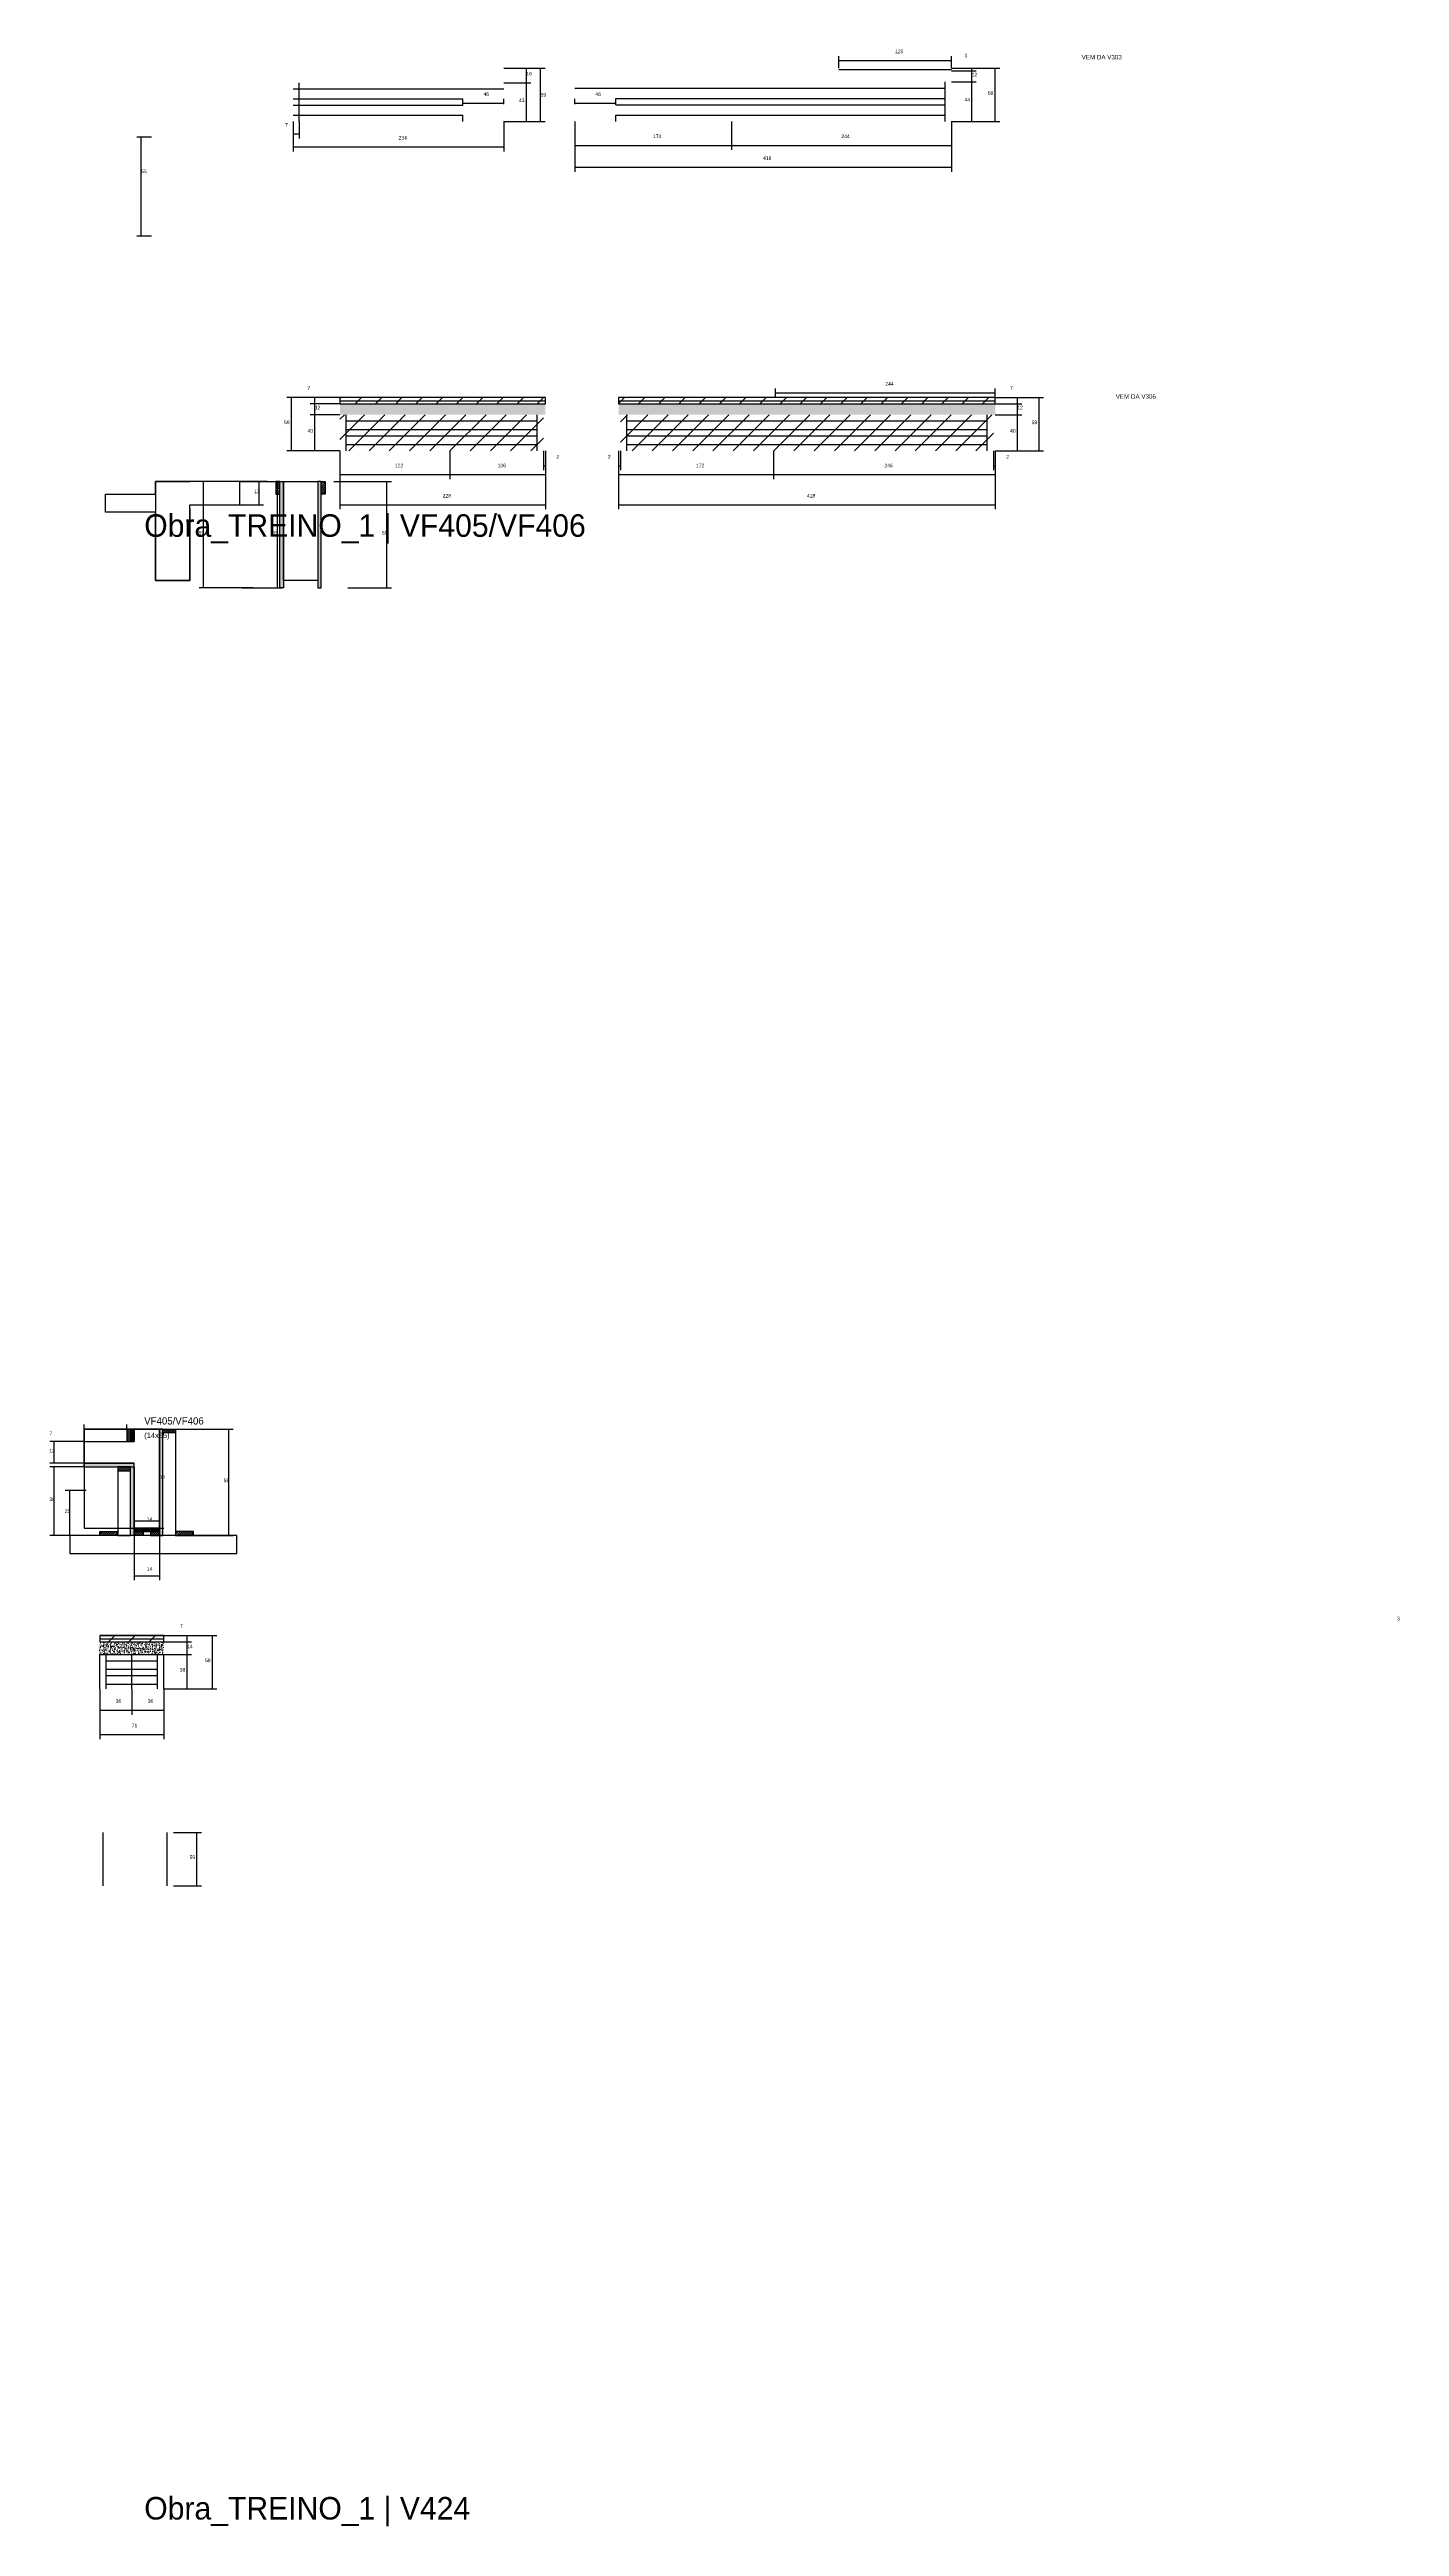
# Model space of a CAD drawing. Header units: metres. Extents: x -2848 to 21926, y -45195 to 1016.
# Drawn here: x 1495 to 2993, y -10018 to -7269 of the extents above; entities that cross this region are included whole.
import ezdxf

# ---------------------------------------------------------------- set-up
doc = ezdxf.new("R2010")
doc.units = ezdxf.units.M
for name, color, linetype in [('CONCRETO', 251, 'Continuous'), ('COTA', 241, 'Continuous'), ('Cota Seção (2x)', 4, 'Continuous'), ('Hachura', 253, 'Continuous'), ('LABEL_ID', 3, 'Continuous'), ('Madeira', 126, 'Continuous'), ('Painéis', 200, 'Continuous'), ('REAPROVEITAMENTO', 251, 'Continuous'), ('SARR_2.2x7', 40, 'Continuous'), ('SARR_EDITAR', 141, 'Continuous'), ('Texto Seção', 7, 'Continuous')]:
    doc.layers.add(name, color=color, linetype=linetype)

msp = doc.modelspace()

# ---------------------------------------------------------------- hatches: boundary and pattern name
at = {"layer": 'COTA'}
h = msp.add_hatch(dxfattribs=at)
h.set_pattern_fill('AR-CONC', scale=0.03)
h.paths.add_polyline_path([(2045.2, -7662.5), (1817.2, -7662.5), (1817.2, -7662.5), (1817.2, -7674.5), (1817.2, -7674.5), (2045.2, -7674.5), (2045.2, -7674.5), (2045.2, -7662.5)])
h = msp.add_hatch(dxfattribs=at)
h.set_pattern_fill('AR-CONC', scale=0.03)
h.paths.add_polyline_path([(2126.4, -7662.5), (2544.4, -7662.5), (2544.4, -7662.5), (2544.4, -7674.5), (2544.4, -7674.5), (2126.4, -7674.5), (2126.4, -7674.5), (2126.4, -7662.5)])
h = msp.add_hatch(dxfattribs=at)
h.set_pattern_fill('AR-CONC', scale=0.03)
h.paths.add_polyline_path([(1550.6, -9036.2), (1550.6, -9050.2), (1550.6, -9050.2), (1621.6, -9050.2), (1621.6, -9050.2), (1621.6, -9036.2), (1621.6, -9036.2), (1550.6, -9036.2)])
at = {"layer": 'Hachura'}
h = msp.add_hatch(dxfattribs=at)
h.set_pattern_fill('ANSI31', scale=0.5)
h.paths.add_polyline_path([(1746.1, -7762.6), (1750.5, -7762.6), (1750.5, -7762.6), (1750.5, -7748.6), (1750.5, -7748.6), (1746.1, -7748.6), (1746.1, -7748.6), (1746.1, -7762.6)])
h = msp.add_hatch(color=8, dxfattribs=at)
h.dxf.hatch_style = 1
h.paths.add_polyline_path([(1754.5, -7748.6), (1750.5, -7748.6), (1750.5, -7748.6), (1750.5, -7866.6), (1750.5, -7866.6), (1754.5, -7866.6), (1754.5, -7866.6), (1754.5, -7748.6)])
h = msp.add_hatch(color=8, dxfattribs=at)
h.dxf.hatch_style = 1
h.paths.add_polyline_path([(1796.5, -7748.6), (1792.5, -7748.6), (1792.5, -7748.6), (1792.5, -7866.6), (1792.5, -7866.6), (1796.5, -7866.6), (1796.5, -7866.6), (1796.5, -7748.6)])
h = msp.add_hatch(dxfattribs=at)
h.set_pattern_fill('ANSI31', scale=0.5)
h.paths.add_polyline_path([(1800.9, -7762.6), (1796.5, -7762.6), (1796.5, -7762.6), (1796.5, -7748.6), (1796.5, -7748.6), (1800.9, -7748.6), (1800.9, -7748.6), (1800.9, -7762.6)])
h = msp.add_hatch(dxfattribs=at)
h.set_pattern_fill('ANSI31', scale=0.5)
h.paths.add_polyline_path([(1580.8, -8814), (1585.2, -8814), (1585.2, -8814), (1585.2, -8800), (1585.2, -8800), (1580.8, -8800), (1580.8, -8800), (1580.8, -8814)])
h = msp.add_hatch(color=8, dxfattribs=at)
h.dxf.hatch_style = 1
h.paths.add_polyline_path([(1585.2, -8800), (1588.8, -8800), (1588.8, -8800), (1588.8, -8814), (1588.8, -8814), (1585.2, -8814), (1585.2, -8814), (1585.2, -8800)])
h = msp.add_hatch(color=8, dxfattribs=at)
h.dxf.hatch_style = 1
h.paths.add_polyline_path([(1620.8, -8800), (1616.8, -8800), (1616.8, -8800), (1616.8, -8918), (1616.8, -8918), (1620.8, -8918), (1620.8, -8918), (1620.8, -8800)])
h = msp.add_hatch(dxfattribs=at)
h.set_pattern_fill('ANSI31', scale=0.5)
h.paths.add_polyline_path([(1620.8, -8804.4), (1620.8, -8800), (1620.8, -8800), (1634.8, -8800), (1634.8, -8800), (1634.8, -8804.4), (1634.8, -8804.4), (1620.8, -8804.4)])
h = msp.add_hatch(color=8, dxfattribs=at)
h.dxf.hatch_style = 1
h.paths.add_polyline_path([(1588.8, -8842), (1588.8, -8838), (1588.8, -8838), (1533.2, -8838), (1533.2, -8838), (1533.2, -8842), (1533.2, -8842), (1588.8, -8842)])
h = msp.add_hatch(dxfattribs=at)
h.set_pattern_fill('ANSI31', scale=0.5)
h.paths.add_polyline_path([(1584.8, -8846.4), (1584.8, -8842), (1584.8, -8842), (1570.8, -8842), (1570.8, -8842), (1570.8, -8846.4), (1570.8, -8846.4), (1584.8, -8846.4)])
h = msp.add_hatch(color=8, dxfattribs=at)
h.dxf.hatch_style = 1
h.paths.add_polyline_path([(1588.8, -8838), (1584.8, -8838), (1584.8, -8838), (1584.8, -8918), (1584.8, -8918), (1588.8, -8918), (1588.8, -8918), (1588.8, -8838)])
h = msp.add_hatch(dxfattribs=at)
h.set_pattern_fill('ANSI31', scale=0.5)
h.paths.add_polyline_path([(1550.8, -8918), (1550.8, -8913.6), (1550.8, -8913.6), (1570.8, -8913.6), (1570.8, -8913.6), (1570.8, -8918), (1570.8, -8918), (1550.8, -8918)])
h = msp.add_hatch(color=8, dxfattribs=at)
h.dxf.hatch_style = 1
h.paths.add_polyline_path([(1616.8, -8913.6), (1616.8, -8910), (1616.8, -8910), (1588.8, -8910), (1588.8, -8910), (1588.8, -8913.6), (1588.8, -8913.6), (1616.8, -8913.6)])
h = msp.add_hatch(dxfattribs=at)
h.set_pattern_fill('ANSI31', scale=0.5)
h.paths.add_polyline_path([(1588.8, -8918), (1588.8, -8913.6), (1588.8, -8913.6), (1598.8, -8913.6), (1598.8, -8913.6), (1598.8, -8918), (1598.8, -8918), (1588.8, -8918)])
h = msp.add_hatch(dxfattribs=at)
h.set_pattern_fill('ANSI31', scale=0.5)
h.paths.add_polyline_path([(1616.8, -8918), (1616.8, -8913.6), (1616.8, -8913.6), (1606.8, -8913.6), (1606.8, -8913.6), (1606.8, -8918), (1606.8, -8918), (1616.8, -8918)])
h = msp.add_hatch(dxfattribs=at)
h.set_pattern_fill('ANSI31', scale=0.5)
h.paths.add_polyline_path([(1654.8, -8918), (1654.8, -8913.6), (1654.8, -8913.6), (1634.8, -8913.6), (1634.8, -8913.6), (1634.8, -8918), (1634.8, -8918), (1654.8, -8918)])
at = {"layer": 'REAPROVEITAMENTO'}
h = msp.add_hatch(dxfattribs=at)
h.set_pattern_fill('ANSI31', scale=5)
h.paths.add_polyline_path([(2045.2, -7655.5), (1817.2, -7655.5), (1817.2, -7655.5), (1817.2, -7662.5), (1817.2, -7662.5), (2045.2, -7662.5), (2045.2, -7662.5), (2045.2, -7655.5)])
h = msp.add_hatch(dxfattribs=at)
h.set_pattern_fill('ANSI31', scale=5)
h.paths.add_polyline_path([(2544.4, -7655.5), (2126.4, -7655.5), (2126.4, -7655.5), (2126.4, -7662.5), (2126.4, -7662.5), (2544.4, -7662.5), (2544.4, -7662.5), (2544.4, -7655.5)])
h = msp.add_hatch(dxfattribs=at)
h.set_pattern_fill('ANSI31', scale=5)
h.paths.add_polyline_path([(2043.2, -7714.5), (2043.2, -7674.5), (2043.2, -7674.5), (1817.2, -7674.5), (1817.2, -7674.5), (1817.2, -7714.5), (1817.2, -7714.5), (2043.2, -7714.5)])
h = msp.add_hatch(dxfattribs=at)
h.set_pattern_fill('ANSI31', scale=5)
h.paths.add_polyline_path([(2542.4, -7714.5), (2542.4, -7674.5), (2542.4, -7674.5), (2128.4, -7674.5), (2128.4, -7674.5), (2128.4, -7714.5), (2128.4, -7714.5), (2542.4, -7714.5)])
h = msp.add_hatch(dxfattribs=at)
h.set_pattern_fill('ANSI31', scale=5)
h.paths.add_polyline_path([(1550.6, -9029.2), (1550.6, -9036.2), (1550.6, -9036.2), (1621.6, -9036.2), (1621.6, -9036.2), (1621.6, -9029.2), (1621.6, -9029.2), (1550.6, -9029.2)])

# ---------------------------------------------------------------- linework, layer by layer
at = {"layer": 'CONCRETO'}
msp.add_lwpolyline([(1650.6, -7778.6), (1650.6, -7858.6), (1612.6, -7858.6), (1612.6, -7782.6), (1557, -7782.6), (1557, -7762.6), (1612.6, -7762.6), (1612.6, -7748.6), (1650.6, -7748.6)], dxfattribs=at)
for points in [[(1706.2, -7774.6), (1706.2, -7748.6), (1650.6, -7748.6), (1650.6, -7748.6), (1612.6, -7748.6), (1612.6, -7858.6), (1650.6, -7858.6), (1650.6, -7774.6)], [(1754.5, -7748.6), (1754.5, -7748.6), (1792.5, -7748.6), (1792.5, -7776.6), (1792.5, -7776.6), (1792.5, -7858.6), (1754.5, -7858.6), (1754.5, -7748.6)], [(1533.2, -8838), (1533.2, -8814), (1588.8, -8814), (1588.8, -8800), (1616.8, -8800), (1616.8, -8910), (1588.8, -8910), (1588.8, -8838)], [(1533.2, -8910), (1616.8, -8910), (1616.8, -8800), (1533.2, -8800)]]:
    msp.add_lwpolyline(points, close=True, dxfattribs=at)
at = {"layer": 'COTA'}
for p, q in [((2370.7, -7290.1), (2370.7, -7276.6)), ((2370.7, -7281.6), (2495.7, -7281.6)), ((2495.7, -7290.1), (2495.7, -7276.6)), ((1999.2, -7290.1), (2029.1, -7290.1)), ((1999.2, -7290.1), (2044.8, -7290.1)), ((1999.2, -7306.1), (2029.1, -7306.1)), ((1999.2, -7306.1), (2029.1, -7306.1)), ((2024.1, -7306.1), (2024.1, -7290.1)), ((2024.1, -7349.1), (2024.1, -7306.1)), ((2039.8, -7349.1), (2039.8, -7290.1)), ((2495.7, -7290.1), (2523.3, -7290.1)), ((2495.7, -7290.1), (2549.3, -7290.1)), ((2495.7, -7293.1), (2523.3, -7293.1)), ((2495.7, -7293.1), (2523.3, -7293.1)), ((2495.7, -7305.1), (2523.3, -7305.1)), ((2495.7, -7305.1), (2523.3, -7305.1)), ((2518.3, -7293.1), (2518.3, -7290.1)), ((2518.3, -7305.1), (2518.3, -7293.1)), ((2518.3, -7349.1), (2518.3, -7305.1)), ((2544.3, -7349.1), (2544.3, -7290.1)), ((1953.7, -7329.8), (1953.7, -7323.9)), ((1953.7, -7328.9), (1999.2, -7328.9)), ((1999.2, -7329.8), (1999.2, -7323.9)), ((2077.7, -7329.8), (2077.7, -7323.9)), ((2077.7, -7328.9), (2123.2, -7328.9)), ((2123.2, -7329.8), (2123.2, -7323.9)), ((1765.1, -7349.1), (1765.1, -7368)), ((1765.1, -7363), (1772.1, -7363)), ((1765.2, -7349.1), (1765.2, -7382.4)), ((1772.1, -7349.1), (1772.1, -7368)), ((1999.2, -7349.1), (1999.2, -7382.4)), ((1999.2, -7349.1), (2029.1, -7349.1)), ((1999.2, -7349.1), (2044.8, -7349.1)), ((2077.7, -7349.1), (2077.7, -7380.7)), ((2077.7, -7349.1), (2077.7, -7404.9)), ((2251.7, -7349.1), (2251.7, -7380.7)), ((2251.7, -7349.1), (2251.7, -7380.7)), ((2495.7, -7349.1), (2495.7, -7380.7)), ((2495.7, -7349.1), (2495.7, -7404.9)), ((2495.7, -7349.1), (2523.3, -7349.1)), ((2495.7, -7349.1), (2549.3, -7349.1)), ((1765.2, -7377.4), (1999.2, -7377.4)), ((2077.7, -7375.7), (2251.7, -7375.7)), ((2251.7, -7375.7), (2495.7, -7375.7)), ((2077.7, -7399.9), (2495.7, -7399.9)), ((1817.2, -7655.5), (1758.4, -7655.5)), ((1763.4, -7714.5), (1763.4, -7655.5)), ((1817.2, -7655.5), (1784.3, -7655.5)), ((1817.2, -7662.5), (1784.3, -7662.5)), ((1817.2, -7662.5), (1784.3, -7662.5)), ((1789.3, -7662.5), (1789.3, -7655.5)), ((1789.3, -7674.5), (1789.3, -7662.5)), ((2300.4, -7655.5), (2300.4, -7645.4)), ((2300.4, -7650.4), (2544.4, -7650.4)), ((2544.4, -7655.5), (2544.4, -7645.4)), ((2544.4, -7655.5), (2573.9, -7655.5)), ((2544.4, -7655.5), (2598, -7655.5)), ((2544.4, -7662.5), (2573.9, -7662.5)), ((2544.4, -7662.5), (2573.9, -7662.5)), ((2568.9, -7662.5), (2568.9, -7655.5)), ((2568.9, -7674.5), (2568.9, -7662.5)), ((2593, -7714.5), (2593, -7655.5)), ((1817.2, -7674.5), (1784.3, -7674.5)), ((1817.2, -7674.5), (1784.3, -7674.5)), ((1789.3, -7714.5), (1789.3, -7674.5)), ((2544.4, -7674.5), (2573.9, -7674.5)), ((2544.4, -7674.5), (2573.9, -7674.5)), ((2568.9, -7714.5), (2568.9, -7674.5)), ((1817.2, -7714.5), (1758.4, -7714.5)), ((1817.2, -7714.5), (1784.3, -7714.5)), ((1817.2, -7714.5), (1817.2, -7746)), ((1817.2, -7714.5), (1817.2, -7779.5)), ((1939.2, -7714.5), (1939.2, -7746)), ((1939.2, -7714.5), (1939.2, -7746)), ((2043.2, -7714.5), (2043.2, -7736.1)), ((2045.2, -7714.5), (2045.2, -7746)), ((2045.2, -7714.5), (2045.2, -7779.5)), ((2045.2, -7714.5), (2045.2, -7736.1)), ((2126.4, -7714.5), (2126.4, -7746)), ((2126.4, -7714.5), (2126.4, -7779.5)), ((2126.4, -7714.5), (2126.4, -7736.1)), ((2128.4, -7714.5), (2128.4, -7736.1)), ((2298.4, -7714.5), (2298.4, -7746)), ((2298.4, -7714.5), (2298.4, -7746)), ((2542.4, -7714.5), (2542.4, -7736.1)), ((2544.4, -7714.5), (2544.4, -7746)), ((2544.4, -7714.5), (2544.4, -7779.5)), ((2544.4, -7714.5), (2544.4, -7736.1)), ((2544.4, -7714.5), (2573.9, -7714.5)), ((2544.4, -7714.5), (2598, -7714.5)), ((1736.5, -7748.6), (1660.8, -7748.6)), ((1665.8, -7866.6), (1665.8, -7748.6)), ((1706.2, -7748.6), (1732.4, -7748.6)), ((1706.2, -7748.6), (1752.9, -7748.6)), ((1727.4, -7774.6), (1727.4, -7748.6)), ((1747.9, -7866.6), (1747.9, -7748.6)), ((1810.5, -7748.6), (1874.3, -7748.6)), ((1817.2, -7741), (1939.2, -7741)), ((1869.3, -7866.6), (1869.3, -7748.6)), ((1939.2, -7741), (2045.2, -7741)), ((2043.2, -7731.1), (2045.2, -7731.1)), ((2126.4, -7731.1), (2128.4, -7731.1)), ((2126.4, -7741), (2298.4, -7741)), ((2298.4, -7741), (2544.4, -7741)), ((2542.4, -7731.1), (2544.4, -7731.1)), ((1706.2, -7774.6), (1732.4, -7774.6)), ((1817.2, -7774.5), (2045.2, -7774.5)), ((2126.4, -7774.5), (2544.4, -7774.5)), ((1720.9, -7866.6), (1660.8, -7866.6)), ((1708.8, -7866.6), (1752.9, -7866.6)), ((1826.1, -7866.6), (1874.3, -7866.6)), ((1533.2, -8814), (1495.2, -8814)), ((1500.2, -8838), (1500.2, -8814)), ((1533.2, -8814), (1533.2, -8795)), ((1533.2, -8800), (1580.8, -8800)), ((1580.8, -8800), (1580.8, -8795)), ((1634.8, -8800), (1698.7, -8800)), ((1693.7, -8918), (1693.7, -8800)), ((1533.2, -8838), (1495.2, -8838)), ((1533.2, -8842), (1495.2, -8842)), ((1500.2, -8918), (1500.2, -8842)), ((1535.5, -8868.1), (1512.4, -8868.1)), ((1517.4, -8918), (1517.4, -8868.1)), ((1555.2, -8918), (1495.2, -8918)), ((1525.5, -8918), (1512.4, -8918)), ((1588.8, -8918), (1588.8, -8967.8)), ((1616.8, -8918), (1616.8, -8967.8)), ((1650.4, -8918), (1698.7, -8918)), ((1588.8, -8962.8), (1616.8, -8962.8)), ((1621.6, -9029.2), (1652.6, -9029.2)), ((1621.6, -9029.2), (1680.7, -9029.2)), ((1621.6, -9036.2), (1652.6, -9036.2)), ((1621.6, -9036.2), (1652.6, -9036.2)), ((1647.6, -9036.2), (1647.6, -9029.2)), ((1647.6, -9050.2), (1647.6, -9036.2)), ((1675.7, -9088.2), (1675.7, -9029.2)), ((1621.6, -9050.2), (1652.6, -9050.2)), ((1621.6, -9050.2), (1652.6, -9050.2)), ((1647.6, -9088.2), (1647.6, -9050.2)), ((1550.6, -9088.2), (1550.6, -9144)), ((1550.6, -9088.2), (1550.6, -9117)), ((1586.1, -9088.2), (1586.1, -9117)), ((1586.1, -9088.2), (1586.1, -9117)), ((1621.6, -9088.2), (1652.6, -9088.2)), ((1621.6, -9088.2), (1680.7, -9088.2)), ((1621.6, -9088.2), (1621.6, -9144)), ((1621.6, -9088.2), (1621.6, -9117)), ((1550.6, -9112), (1586.1, -9112)), ((1586.1, -9112), (1621.6, -9112)), ((1550.6, -9139), (1621.6, -9139)), ((1632.4, -9247.7), (1663.4, -9247.7)), ((1658.4, -9306.7), (1658.4, -9247.7)), ((1632.4, -9306.7), (1663.4, -9306.7))]:
    msp.add_line(p, q, dxfattribs=at)
at = {"layer": 'Cota Seção (2x)'}
for p, q in [((1608.1, -7366.5), (1591.6, -7366.5)), ((1596.6, -7476.5), (1596.6, -7366.5)), ((1608.1, -7476.5), (1591.6, -7476.5)), ((1616.8, -8910), (1616.8, -8800)), ((1616.8, -8800), (1621.8, -8800)), ((1588.8, -8918), (1588.8, -8897)), ((1588.8, -8902), (1616.8, -8902)), ((1616.8, -8918), (1616.8, -8897)), ((1616.8, -8910), (1621.8, -8910))]:
    msp.add_line(p, q, dxfattribs=at)
at = {"layer": 'Madeira'}
for points in [[(1746.1, -7762.6), (1750.5, -7762.6), (1750.5, -7748.6), (1746.1, -7748.6)], [(1800.9, -7762.6), (1796.5, -7762.6), (1796.5, -7748.6), (1800.9, -7748.6)], [(1580.8, -8814), (1585.2, -8814), (1585.2, -8800), (1580.8, -8800)], [(1620.8, -8804.4), (1620.8, -8800), (1634.8, -8800), (1634.8, -8804.4)], [(1620.8, -8800), (1634.8, -8800), (1634.8, -8918), (1620.8, -8918)], [(1584.8, -8846.4), (1584.8, -8842), (1570.8, -8842), (1570.8, -8846.4)], [(1584.8, -8842), (1570.8, -8842), (1570.8, -8918), (1584.8, -8918)], [(1517.4, -8938), (1702.6, -8938), (1702.6, -8918), (1517.4, -8918)], [(1550.8, -8918), (1550.8, -8913.6), (1570.8, -8913.6), (1570.8, -8918)], [(1588.8, -8918), (1588.8, -8913.6), (1598.8, -8913.6), (1598.8, -8918)], [(1616.8, -8918), (1616.8, -8913.6), (1606.8, -8913.6), (1606.8, -8918)], [(1654.8, -8918), (1654.8, -8913.6), (1634.8, -8913.6), (1634.8, -8918)]]:
    msp.add_lwpolyline(points, close=True, dxfattribs=at)
at = {"layer": 'Painéis'}
for p, q in [((1616.8, -8918), (1616.8, -8800)), ((1533.2, -8838), (1588.8, -8838)), ((1533.2, -8842), (1533.2, -8838)), ((1588.8, -8842), (1588.8, -8838)), ((1588.8, -8918), (1588.8, -8842)), ((1588.8, -8910), (1616.8, -8910)), ((1588.8, -8913.6), (1588.8, -8910)), ((1616.8, -8913.6), (1616.8, -8910)), ((1550.6, -9029.2), (1621.6, -9029.2)), ((1550.6, -9036.2), (1621.6, -9036.2)), ((1621.6, -9036.2), (1621.6, -9029.2)), ((1550.6, -9050.2), (1621.6, -9050.2)), ((1550.6, -9088.2), (1550.6, -9050.2)), ((1586.1, -9088.2), (1586.1, -9050.2)), ((1621.6, -9088.2), (1621.6, -9050.2))]:
    msp.add_line(p, q, dxfattribs=at)
for points in [[(1817.2, -7662.5), (2045.2, -7662.5), (2045.2, -7655.5), (1817.2, -7655.5)], [(2126.4, -7662.5), (2544.4, -7662.5), (2544.4, -7655.5), (2126.4, -7655.5)], [(1750.5, -7748.6), (1754.5, -7748.6), (1754.5, -7866.6), (1750.5, -7866.6)], [(1796.5, -7748.6), (1792.5, -7748.6), (1792.5, -7866.6), (1796.5, -7866.6)], [(1585.2, -8800), (1588.8, -8800), (1588.8, -8814), (1585.2, -8814)], [(1620.8, -8800), (1616.8, -8800), (1616.8, -8918), (1620.8, -8918)], [(1588.8, -8842), (1588.8, -8838), (1533.2, -8838), (1533.2, -8842)], [(1584.8, -8842), (1588.8, -8842), (1588.8, -8918), (1584.8, -8918)], [(1616.8, -8913.6), (1616.8, -8910), (1588.8, -8910), (1588.8, -8913.6)], [(1550.6, -9036.2), (1621.6, -9036.2), (1621.6, -9029.2), (1550.6, -9029.2)]]:
    msp.add_lwpolyline(points, close=True, dxfattribs=at)
at = {"layer": 'SARR_2.2x7'}
for p, q in [((1772.1, -7349.1), (1772.1, -7306.1)), ((2488.8, -7349.1), (2488.8, -7305.1)), ((1765.2, -7313.1), (1999.2, -7313.1)), ((1765.2, -7324.1), (1953.7, -7324.1)), ((1765.2, -7331.1), (1953.7, -7331.1)), ((1953.7, -7331.1), (1953.7, -7324.1)), ((2077.7, -7312.1), (2251.7, -7312.1)), ((2123.2, -7323.6), (2251.7, -7323.6)), ((2123.2, -7330.6), (2123.2, -7323.6)), ((2123.2, -7330.6), (2251.7, -7330.6)), ((2251.7, -7312.1), (2488.8, -7312.1)), ((2251.7, -7323.6), (2488.8, -7323.6)), ((2251.7, -7330.6), (2488.8, -7330.6)), ((1765.2, -7342.1), (1953.7, -7342.1)), ((1953.7, -7349.1), (1953.7, -7342.1)), ((2123.2, -7342.1), (2251.7, -7342.1)), ((2123.2, -7349.1), (2123.2, -7342.1)), ((2251.7, -7342.1), (2488.8, -7342.1)), ((1817.2, -7659), (1939.2, -7659)), ((1939.2, -7659), (2045.2, -7659)), ((2126.4, -7659), (2300.4, -7659)), ((2300.4, -7659), (2544.4, -7659)), ((1824.2, -7714.5), (1824.2, -7674.5)), ((1824.2, -7681.5), (1939.2, -7681.5)), ((1824.2, -7691), (1939.2, -7691)), ((1939.2, -7681.5), (2036.2, -7681.5)), ((1939.2, -7691), (2036.2, -7691)), ((2036.2, -7714.5), (2036.2, -7674.5)), ((2135.4, -7714.5), (2135.4, -7674.5)), ((2135.4, -7681.5), (2298.4, -7681.5)), ((2135.4, -7691), (2298.4, -7691)), ((2298.4, -7681.5), (2535.4, -7681.5)), ((2298.4, -7691), (2535.4, -7691)), ((2535.4, -7714.5), (2535.4, -7674.5)), ((1824.2, -7698), (1939.2, -7698)), ((1824.2, -7707.5), (1939.2, -7707.5)), ((1939.2, -7698), (2036.2, -7698)), ((1939.2, -7707.5), (2036.2, -7707.5)), ((2135.4, -7698), (2298.4, -7698)), ((2135.4, -7707.5), (2298.4, -7707.5)), ((2298.4, -7698), (2535.4, -7698)), ((2298.4, -7707.5), (2535.4, -7707.5)), ((1550.6, -9032.7), (1621.6, -9032.7)), ((1557.6, -9088.2), (1557.6, -9050.2)), ((1557.6, -9057.2), (1586.1, -9057.2)), ((1557.6, -9066.6), (1586.1, -9066.6)), ((1586.1, -9057.2), (1614.7, -9057.2)), ((1586.1, -9066.6), (1614.7, -9066.6)), ((1614.6, -9088.2), (1614.6, -9050.2)), ((1557.6, -9073.6), (1586.1, -9073.6)), ((1557.6, -9083.2), (1586.1, -9083.2)), ((1586.1, -9073.6), (1614.7, -9073.6)), ((1586.1, -9083.2), (1614.7, -9083.2)), ((1554.4, -9306.7), (1554.4, -9247.7)), ((1625.4, -9306.7), (1625.4, -9247.7))]:
    msp.add_line(p, q, dxfattribs=at)
at = {"layer": 'SARR_EDITAR'}
msp.add_line((2370.7, -7291.6), (2495.7, -7291.6), dxfattribs=at)

# ---------------------------------------------------------------- texts
at = {"layer": 'COTA'}
for s, p in [('125', (2433.2, -7273.4)), ('3', (2510.1, -7278)), ('16', (2024.1, -7298.1)), ('12', (2518.3, -7299.1)), ('46', (1976.4, -7320.8)), ('43', (2015.8, -7327.6)), ('59', (2039.8, -7321.6)), ('46', (2100.5, -7320.8)), ('44', (2510.2, -7327.1)), ('59', (2536.1, -7319.6)), ('7', (1756.3, -7355)), ('234', (1882.2, -7369.2)), ('174', (2164.7, -7367.6)), ('244', (2373.7, -7367.6)), ('418', (2286.7, -7391.8)), ('244', (2422.4, -7642.3)), ('7', (1781.2, -7646.6)), ('12', (1789.3, -7668.5)), ('7', (2560.8, -7646.6)), ('12', (2568.9, -7668.5)), ('59', (1755.2, -7685)), ('40', (1781.2, -7694.5)), ('40', (2560.8, -7694.5)), ('59', (2584.8, -7685)), ('2', (2057.3, -7723.1)), ('2', (2114.4, -7723.1)), ('2', (2556.5, -7723.1)), ('122', (1878.2, -7732.9)), ('106', (1992.2, -7732.9)), ('172', (2212.4, -7732.9)), ('246', (2421.4, -7732.9)), ('13', (1721.9, -7761.6)), ('228', (1931.2, -7766.4)), ('418', (2335.4, -7766.4)), ('59', (1660.3, -7807.6)), ('59', (1742.4, -7807.6)), ('59', (1863.8, -7807.6)), ('7', (1494.7, -8807)), ('12', (1494.7, -8826)), ('38', (1494.7, -8880)), ('59', (1688.2, -8859)), ('25', (1511.9, -8893.1)), ('14', (1602.8, -8957.3)), ('3', (2990.2, -9012.3)), ('7', (1639.6, -9020.4)), ('14', (1647.6, -9043.2)), ('38', (1639.4, -9069.2)), ('59', (1667.5, -9058.7)), ('36', (1568.4, -9103.8)), ('36', (1603.9, -9103.8)), ('71', (1586.1, -9130.9)), ('59', (1650.3, -9277.2))]:
    msp.add_text(s, height=4, dxfattribs=at).set_placement(p)
at = {"layer": 'Cota Seção (2x)'}
for s, p in [('55', (1596.6, -7406.5)), ('55', (1616.8, -8855)), ('14', (1602.8, -8902))]:
    msp.add_text(s, height=4, dxfattribs=at).set_placement(p)
at = {"layer": 'LABEL_ID'}
for s, p in [('Obra_TREINO_1 | VF405/VF406', (1600, -7810)), ('Obra_TREINO_1 | V424', (1600, -10010))]:
    msp.add_text(s, height=25, dxfattribs=at).set_placement(p)
at = {"layer": 'Texto Seção'}
for s, height, p in [('VEM DA V303', 5, (2640.3, -7280.3)), ('VEM DA V306', 5, (2678.1, -7656.8)), ('VF405/VF406', 8, (1600, -8795)), ('(14x55)', 6, (1600, -8810))]:
    msp.add_text(s, height=height, dxfattribs=at).set_placement(p)

doc.saveas('drawing.dxf')
